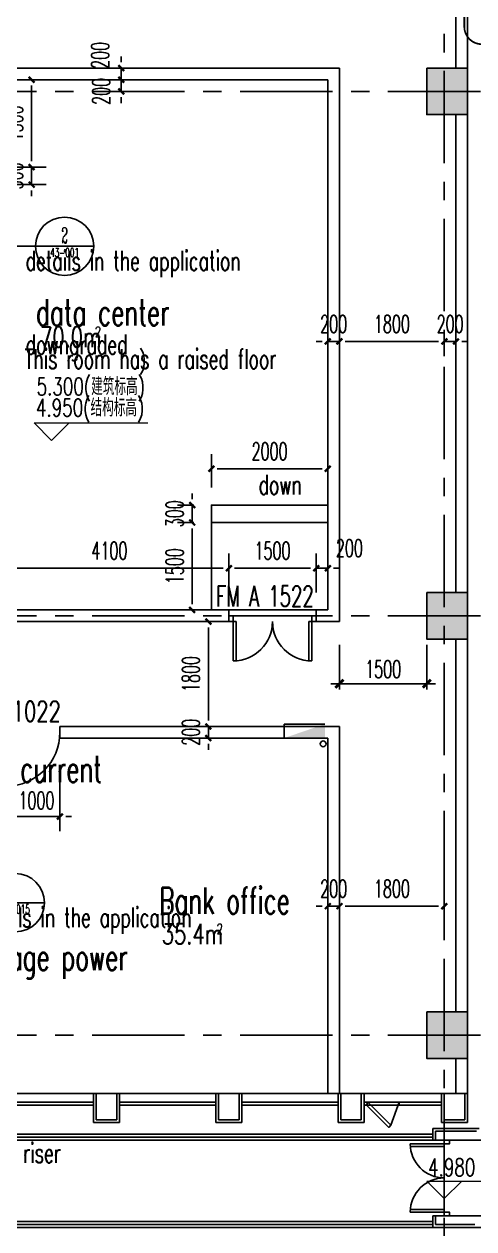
# Model space of a CAD drawing. Extents: x 824790 to 994147, y 4290613 to 4374713.
# Drawn here: x 896695 to 904418, y 4318671 to 4339350 of the extents above; entities that cross this region are included whole.
import ezdxf
from ezdxf.enums import TextEntityAlignment as Align

# ---------------------------------------------------------------- set-up
doc = ezdxf.new("R2010")
doc.units = 0
doc.header["$LTSCALE"] = 1000
doc.header["$MEASUREMENT"] = 0
for name, pattern in [('ACAD_ISO08W100', [36, 24, -3, 6, -3]), ('CENTER', [50.8, 31.75, -6.35, 6.35, -6.35]), ('DASHED', [0.75, 0.5, -0.25]), ('DOTE', [2.42, 2, -0.2, 0.02, -0.2]), ('HIDDEN', [0.375, 0.25, -0.125])]:
    doc.linetypes.add(name, pattern=pattern)
doc.layers.get('0').update_dxf_attribs({"color": 255, "linetype": 'CONTINUOUS'})
for name, color, linetype, lineweight in [('0-消防箱', 7, 'CONTINUOUS', 25), ('A-PUB_TEXT', 7, 'CONTINUOUS', 5), ('A_LEVEL', 135, 'CONTINUOUS', 0)]:
    doc.layers.add(name, color=color, linetype=linetype, lineweight=lineweight)
for name, color, linetype in [('A-AREA-TEXT', 6, 'CONTINUOUS'), ('A-DIM', 201, 'CONTINUOUS'), ('A-DOTE', 8, 'ACAD_ISO08W100'), ('A-FIN-GRAN', 34, 'CONTINUOUS'), ('A-LINE', 254, 'CONTINUOUS'), ('A-NOTE', 150, 'CONTINUOUS'), ('A-TEXT-CN', 31, 'CONTINUOUS'), ('A-WALL', 2, 'CONTINUOUS'), ('A-WINDOW', 4, 'CONTINUOUS'), ('A-WINDOW-TEXT', 93, 'CONTINUOUS'), ('CONCRET', 1, 'CONTINUOUS'), ('DIM_SYMB', 3, 'CONTINUOUS'), ('DOTE', 17, 'DOTE'), ('fa-1', 163, 'CONTINUOUS'), ('HATCH-F252', 252, 'CONTINUOUS'), ('PUB_TEXT', 7, 'CONTINUOUS'), ('S-COLUMN', 1, 'CONTINUOUS'), ('stair', 30, 'CONTINUOUS'), ('WINDOW', 4, 'CONTINUOUS'), ('交通流线', 40, 'DASHED')]:
    doc.layers.add(name, color=color, linetype=linetype)
doc.styles.add('_HZTXT', font='tjromans.shx', dxfattribs={"width": 0.7, "bigfont": 'tjhztxt.shx'})
doc.styles.add('_TCH_DIM', font='SIMPLEX', dxfattribs={"bigfont": 'GBCBIG'})
doc.styles.add('_TCH_LABEL', font='COMPLEX.shx', dxfattribs={"width": 0.6, "bigfont": 'GBCBIG.shx'})
doc.styles.add('DIM_FONT', font='SIMPLEX.shx', dxfattribs={"width": 0.6, "bigfont": 'GBCBIG.shx'})
doc.styles.add('MEN', font='tjromans.shx', dxfattribs={"width": 0.7, "bigfont": 'tjhztxt.shx'})
doc.styles.add('PRC-S', font='TJROMANS.shx', dxfattribs={"width": 0.7, "bigfont": 'hztxt.shx'})
doc.styles.add('TONGJI-FONT', font='simplex.shx')
doc.dimstyles.new('DIM100', dxfattribs={"dimscale": 100, "dimtxt": 3, "dimasz": 0.01, "dimexe": 1, "dimexo": 1, "dimgap": 1, "dimtad": 1, "dimdec": 0, "dimtxsty": 'DIM_FONT', "dimblk1": 'h-_DIMX', "dimblk2": 'h-_DIMX', "dimsah": 1, "dimcen": 0.01, "dimclrd": 256, "dimclre": 256, "dimclrt": 7, "dimadec": 3, "dimazin": 3, "dimtfac": 1, "dimtdec": 0, "dimtix": 1, "dimtmove": 2, "dimatfit": 3, "dimldrblk": 'h-_DIMX', "dimtzin": 5, "dimarcsym": 0})
doc.dimstyles.new('DIMN', dxfattribs={"dimtxt": 300, "dimasz": 100, "dimexe": 250, "dimexo": 300, "dimgap": 150, "dimtad": 1, "dimdec": 0, "dimtxsty": 'DIM_FONT', "dimblk": 'h-_ArchTick', "dimcen": 2.5, "dimclrt": 7, "dimazin": 2, "dimtfac": 1, "dimtdec": 0, "dimtix": 1, "dimtmove": 2, "dimatfit": 3, "dimarcsym": 0})

# ---------------------------------------------------------------- blocks, each defined once
blk = doc.blocks.new('h-wrt')
at = {"layer": 'A-DOTE', "linetype": 'CENTER', "ltscale": 0.05}
for p, q in [((-2536728.9, -1744636.2), (-2536728.9, -1784214.6)), ((-2603736, -1760229), (-2483728.3, -1760229)), ((-2603736, -1769229), (-2483728.3, -1769229)), ((-2603736, -1776429), (-2535091.1, -1776429)), ((-2539774.6, -1778229), (-2483728.3, -1778229)), ((-2539774.6, -1779729), (-2483728.3, -1779729))]:
    blk.add_line(p, q, dxfattribs=at)
blk = doc.blocks.new('h-srgr')
at = {"layer": 'A-LINE', "color": 1}
for p, q in [((602311, 4320295), (583311, 4320295)), ((602311, 4318695), (583311, 4318695))]:
    blk.add_line(p, q, dxfattribs=at)
at = {"layer": 'fa-1'}
for p, q in [((602311, 4320195), (583211, 4320195)), ((602311, 4320245), (583261, 4320245)), ((602311, 4318795), (583211, 4318795)), ((602311, 4318745), (583261, 4318745))]:
    blk.add_line(p, q, dxfattribs=at)
blk = doc.blocks.new('h-D15')
for p, q in [((75, 0), (75, 675)), ((125, 0), (125, 673.145601)), ((1375, 0), (1375, 673.145601)), ((1425, 0), (1425, 675)), ((75, 0), (125, 0)), ((1425, 0), (1375, 0))]:
    blk.add_line(p, q)
for points in [[(75, 0), (0, 0), (0, -100), (75, -100)], [(1425, 0), (1500, 0), (1500, -100), (1425, -100)]]:
    blk.add_lwpolyline(points, close=True)
for centre, start, end in [((75, 0), 0, 90), ((1425, 0), 90, 180)]:
    blk.add_arc(centre, 675, start, end)
blk = doc.blocks.new('h-D10')
for p, q in [((75, 0), (75, 925)), ((125, 0), (125, 923.64766)), ((75, 0), (125, 0))]:
    blk.add_line(p, q)
blk.add_lwpolyline([(75, 0), (0, 0), (0, -100), (75, -100)], close=True)
blk.add_arc((75, 0), 925, 0, 90)
blk = doc.blocks.new('h-ewryer')
at = {"layer": 'A-WINDOW', "ltscale": 0.5}
blk.add_line((366378, 243878), (366234, 243482), dxfattribs=at)
at = {"layer": 'A-WINDOW'}
for p, q in [((366234, 243532), (366234, 243482)), ((366784, 243532), (366784, 243482))]:
    blk.add_line(p, q, dxfattribs=at)
at = {"layer": 'A-WINDOW', "ltscale": 0.5}
blk.add_lwpolyline([(366378, 243878), (366413, 243914), (366802, 243525), (366767, 243489)], close=True, dxfattribs=at)
blk = doc.blocks.new('h-2层裙房幕墙')
at = {"layer": 'A-FIN-GRAN'}
for p, q in [((796486, 4008735), (796486, 4008235)), ((796536, 4008735), (796536, 4008285)), ((796886, 4008285), (796886, 4008735)), ((796936, 4008235), (796936, 4008735)), ((798586, 4008735), (798586, 4008235)), ((798636, 4008735), (798636, 4008285)), ((798986, 4008285), (798986, 4008735)), ((799036, 4008235), (799036, 4008735)), ((800686, 4008735), (800686, 4008235)), ((800736, 4008735), (800736, 4008285)), ((801086, 4008285), (801086, 4008735)), ((801136, 4008235), (801136, 4008735)), ((802461, 4008735), (802461, 4008235)), ((802511, 4008735), (802511, 4008285)), ((802861, 4008285), (802861, 4008735)), ((802911, 4008235), (802911, 4008735)), ((796486, 4008235), (796936, 4008235)), ((796536, 4008285), (796886, 4008285)), ((798586, 4008235), (799036, 4008235)), ((798636, 4008285), (798986, 4008285)), ((800686, 4008235), (801136, 4008235)), ((800736, 4008285), (801086, 4008285)), ((802311, 4007935), (802311, 4008135)), ((802311, 4007935), (802311, 4008135)), ((802311, 4008135), (803111, 4008135)), ((802461, 4008235), (802911, 4008235)), ((802511, 4008285), (802861, 4008285)), ((802311, 4007935), (803111, 4007935)), ((802361, 4007935), (802361, 4008085)), ((802361, 4008085), (803061, 4008085)), ((802311, 4006635), (803086, 4006635)), ((802311, 4006635), (802311, 4006435)), ((802311, 4006635), (802311, 4006435)), ((802361, 4006635), (802361, 4006485)), ((802361, 4006485), (803036, 4006485)), ((802311, 4006435), (803086, 4006435))]:
    blk.add_line(p, q, dxfattribs=at)
at = {"layer": 'WINDOW'}
for p, q in [((783411, 4008735), (802911, 4008735)), ((794836, 4008585), (796486, 4008585)), ((796936, 4008585), (798586, 4008585)), ((799036, 4008585), (800686, 4008585)), ((801136, 4008585), (802461, 4008585)), ((794836, 4008535), (796486, 4008535)), ((796936, 4008535), (798586, 4008535)), ((799036, 4008535), (800686, 4008535)), ((801136, 4008535), (802461, 4008535)), ((802936, 4006635), (839086, 4006635)), ((839086, 4006435), (802936, 4006435))]:
    blk.add_line(p, q, dxfattribs=at)
at = {"layer": 'A-WINDOW', "rotation": 180}
blk.add_blockref('h-ewryer', (1167970, 4252067), dxfattribs=at)
blk = doc.blocks.new('消火栓')
at = {"color": 0}
for p, q in [((50, -240), (50, 0)), ((50, 0), (750, 0))]:
    blk.add_line(p, q, dxfattribs=at)
blk.add_solid([(50, -240), (750, 0), (50, -240), (750, -240)], dxfattribs=at)
blk = doc.blocks.new('h-800zhu')
at = {"layer": 'HATCH-F252'}
for points in [[(-2536329, -1395731), (-2537029, -1395731), (-2537029, -1396531), (-2536329, -1396531)], [(-2536329, -1404731), (-2537029, -1404731), (-2537029, -1405531), (-2536329, -1405531)], [(-2536329, -1411931), (-2537029, -1411931), (-2537029, -1412731), (-2536329, -1412731)]]:
    blk.add_hatch(color=256, dxfattribs=at).paths.add_polyline_path(points)
at = {"layer": 'CONCRET'}
for points in [[(-2537029, -1395731), (-2536329, -1395731), (-2536329, -1396531), (-2537029, -1396531)], [(-2537029, -1404731), (-2536329, -1404731), (-2536329, -1405531), (-2537029, -1405531)], [(-2537029, -1411931), (-2536329, -1411931), (-2536329, -1412731), (-2537029, -1412731)]]:
    blk.add_lwpolyline(points, close=True, dxfattribs=at)
blk = doc.blocks.new('h-_DIMX')
blk.add_line((-150, 0), (150, 0))
at = {"const_width": 50}
blk.add_lwpolyline([(-70, -70), (70, 70)], dxfattribs=at)
blk = doc.blocks.new('*D42')
at = {"layer": 'A-DIM', "lineweight": -2, "transparency": 16777216}
for p, q in [((902110, 4328695), (902110, 4327929)), ((903610, 4328695), (903610, 4327929)), ((903609, 4328029), (902111, 4328029))]:
    blk.add_line(p, q, dxfattribs=at)
at = {"layer": 'A-DIM', "lineweight": -2, "transparency": 16777216, "rotation": 180}
blk.add_blockref('h-_DIMX', (902110, 4328029), dxfattribs=at)
at = {"layer": 'A-DIM', "lineweight": -2, "transparency": 16777216}
blk.add_blockref('h-_DIMX', (903610, 4328029), dxfattribs=at)
at = {"layer": 'A-DIM', "color": 7, "transparency": 16777216, "insert": (902860, 4328279), "char_height": 300, "attachment_point": 5, "style": 'DIM_FONT'}
blk.add_mtext('\\A1;1500', dxfattribs=at)
blk = doc.blocks.new('h-_ArchTick')
at = {"color": 0, "linetype": 'ByBlock', "const_width": 0.4}
blk.add_lwpolyline([(-0.5, -0.5), (0.5, 0.5)], dxfattribs=at)
blk = doc.blocks.new('*D221')
at = {"layer": 'A-DIM', "color": 0, "lineweight": -2, "transparency": 16777216}
for p, q in [((896510, 4338395), (897074, 4338395)), ((896824, 4336995), (896824, 4338295)), ((896510, 4336895), (897074, 4336895))]:
    blk.add_line(p, q, dxfattribs=at)
at = {"layer": 'A-DIM', "color": 0, "lineweight": -2, "transparency": 16777216, "xscale": 100, "yscale": 100, "zscale": 100}
for p, rotation in [((896824, 4338395), 90), ((896824, 4336895), 270)]:
    blk.add_blockref('h-_ArchTick', p, dxfattribs=dict(at, rotation=rotation))
at = {"layer": 'A-DIM', "color": 7, "transparency": 16777216, "insert": (896524, 4337645), "char_height": 300, "attachment_point": 5, "rotation": 90, "style": 'DIM_FONT'}
blk.add_mtext('\\A1;1500', dxfattribs=at)
blk = doc.blocks.new('*D222')
at = {"layer": 'A-DIM', "color": 0, "lineweight": -2, "transparency": 16777216}
for p, q in [((896824, 4336995), (896824, 4337095)), ((896510, 4336895), (897074, 4336895)), ((896824, 4336595), (896824, 4336895)), ((896510, 4336595), (897074, 4336595)), ((896824, 4336495), (896824, 4336395))]:
    blk.add_line(p, q, dxfattribs=at)
at = {"layer": 'A-DIM', "color": 0, "lineweight": -2, "transparency": 16777216, "xscale": 100, "yscale": 100, "zscale": 100}
for p, rotation in [((896824, 4336895), 270), ((896824, 4336595), 90)]:
    blk.add_blockref('h-_ArchTick', p, dxfattribs=dict(at, rotation=rotation))
at = {"layer": 'A-DIM', "color": 7, "transparency": 16777216, "insert": (896524, 4336745), "char_height": 300, "attachment_point": 5, "rotation": 90, "style": 'DIM_FONT'}
blk.add_mtext('\\A1;300', dxfattribs=at)
blk = doc.blocks.new('*D223')
at = {"layer": 'A-DIM', "color": 0, "lineweight": -2, "transparency": 16777216}
for p, q in [((899581, 4331195), (899581, 4331295)), ((899610, 4331095), (899331, 4331095)), ((899581, 4330795), (899581, 4331095)), ((899610, 4330795), (899331, 4330795)), ((899581, 4330695), (899581, 4330595))]:
    blk.add_line(p, q, dxfattribs=at)
at = {"layer": 'A-DIM', "color": 0, "lineweight": -2, "transparency": 16777216, "xscale": 100, "yscale": 100, "zscale": 100}
for p, rotation in [((899581, 4331095), 270), ((899581, 4330795), 90)]:
    blk.add_blockref('h-_ArchTick', p, dxfattribs=dict(at, rotation=rotation))
at = {"layer": 'A-DIM', "color": 7, "transparency": 16777216, "insert": (899281, 4330945), "char_height": 300, "attachment_point": 5, "rotation": 90, "style": 'DIM_FONT'}
blk.add_mtext('\\A1;300', dxfattribs=at)
blk = doc.blocks.new('*D224')
at = {"layer": 'A-DIM', "color": 0, "lineweight": -2, "transparency": 16777216}
for p, q in [((899610, 4330795), (899331, 4330795)), ((899581, 4329395), (899581, 4330695)), ((899610, 4329295), (899331, 4329295))]:
    blk.add_line(p, q, dxfattribs=at)
at = {"layer": 'A-DIM', "color": 0, "lineweight": -2, "transparency": 16777216, "xscale": 100, "yscale": 100, "zscale": 100}
for p, rotation in [((899581, 4330795), 90), ((899581, 4329295), 270)]:
    blk.add_blockref('h-_ArchTick', p, dxfattribs=dict(at, rotation=rotation))
at = {"layer": 'A-DIM', "color": 7, "transparency": 16777216, "insert": (899281, 4330045), "char_height": 300, "attachment_point": 5, "rotation": 90, "style": 'DIM_FONT'}
blk.add_mtext('\\A1;1500', dxfattribs=at)
blk = doc.blocks.new('*D225')
at = {"layer": 'A-DIM', "color": 0, "lineweight": -2, "transparency": 16777216}
for p, q in [((899910, 4331395), (899910, 4331968)), ((901910, 4331395), (901910, 4331968)), ((900010, 4331718), (901810, 4331718))]:
    blk.add_line(p, q, dxfattribs=at)
at = {"layer": 'A-DIM', "color": 0, "lineweight": -2, "transparency": 16777216, "xscale": 100, "yscale": 100, "zscale": 100, "rotation": 180}
blk.add_blockref('h-_ArchTick', (899910, 4331718), dxfattribs=at)
at = {"layer": 'A-DIM', "color": 0, "lineweight": -2, "transparency": 16777216, "xscale": 100, "yscale": 100, "zscale": 100}
blk.add_blockref('h-_ArchTick', (901910, 4331718), dxfattribs=at)
at = {"layer": 'A-DIM', "color": 7, "transparency": 16777216, "insert": (900910, 4332018), "char_height": 300, "attachment_point": 5, "style": 'DIM_FONT'}
blk.add_mtext('\\A1;2000', dxfattribs=at)
blk = doc.blocks.new('*D652')
at = {"layer": 'A-DIM', "color": 0, "lineweight": -2, "transparency": 16777216}
for p, q in [((902110, 4323919), (902110, 4324460)), ((903910, 4323919), (903910, 4324460)), ((902210, 4324210), (903810, 4324210))]:
    blk.add_line(p, q, dxfattribs=at)
at = {"layer": 'A-DIM', "color": 0, "lineweight": -2, "transparency": 16777216, "xscale": 100, "yscale": 100, "zscale": 100, "rotation": 180}
blk.add_blockref('h-_ArchTick', (902110, 4324210), dxfattribs=at)
at = {"layer": 'A-DIM', "color": 0, "lineweight": -2, "transparency": 16777216, "xscale": 100, "yscale": 100, "zscale": 100}
blk.add_blockref('h-_ArchTick', (903910, 4324210), dxfattribs=at)
at = {"layer": 'A-DIM', "color": 7, "transparency": 16777216, "insert": (903010, 4324510), "char_height": 300, "attachment_point": 5, "style": 'DIM_FONT'}
blk.add_mtext('\\A1;1800', dxfattribs=at)
blk = doc.blocks.new('*D653')
at = {"layer": 'A-DIM', "color": 0, "lineweight": -2, "transparency": 16777216}
for p, q in [((901910, 4323919), (901910, 4324460)), ((902110, 4323919), (902110, 4324460)), ((901810, 4324210), (901710, 4324210)), ((901910, 4324210), (902110, 4324210)), ((902210, 4324210), (902310, 4324210))]:
    blk.add_line(p, q, dxfattribs=at)
at = {"layer": 'A-DIM', "color": 0, "lineweight": -2, "transparency": 16777216, "xscale": 100, "yscale": 100, "zscale": 100}
blk.add_blockref('h-_ArchTick', (901910, 4324210), dxfattribs=at)
at = {"layer": 'A-DIM', "color": 0, "lineweight": -2, "transparency": 16777216, "xscale": 100, "yscale": 100, "zscale": 100, "rotation": 180}
blk.add_blockref('h-_ArchTick', (902110, 4324210), dxfattribs=at)
at = {"layer": 'A-DIM', "color": 7, "transparency": 16777216, "insert": (902010, 4324510), "char_height": 300, "attachment_point": 5, "style": 'DIM_FONT'}
blk.add_mtext('\\A1;200', dxfattribs=at)
blk = doc.blocks.new('*D654')
at = {"layer": 'A-DIM', "color": 0, "lineweight": -2, "transparency": 16777216}
for p, q in [((899698, 4329095), (899609, 4329095)), ((899859, 4327395), (899859, 4328995)), ((899698, 4327295), (899609, 4327295))]:
    blk.add_line(p, q, dxfattribs=at)
at = {"layer": 'A-DIM', "color": 0, "lineweight": -2, "transparency": 16777216, "xscale": 100, "yscale": 100, "zscale": 100}
for p, rotation in [((899859, 4329095), 90), ((899859, 4327295), 270)]:
    blk.add_blockref('h-_ArchTick', p, dxfattribs=dict(at, rotation=rotation))
at = {"layer": 'A-DIM', "color": 7, "transparency": 16777216, "insert": (899559, 4328195), "char_height": 300, "attachment_point": 5, "rotation": 90, "style": 'DIM_FONT'}
blk.add_mtext('\\A1;1800', dxfattribs=at)
blk = doc.blocks.new('*D655')
at = {"layer": 'A-DIM', "color": 0, "lineweight": -2, "transparency": 16777216}
for p, q in [((899859, 4327395), (899859, 4327495)), ((899698, 4327295), (899609, 4327295)), ((899859, 4327095), (899859, 4327295)), ((899698, 4327095), (899609, 4327095)), ((899859, 4326995), (899859, 4326895))]:
    blk.add_line(p, q, dxfattribs=at)
at = {"layer": 'A-DIM', "color": 0, "lineweight": -2, "transparency": 16777216, "xscale": 100, "yscale": 100, "zscale": 100}
for p, rotation in [((899859, 4327295), 270), ((899859, 4327095), 90)]:
    blk.add_blockref('h-_ArchTick', p, dxfattribs=dict(at, rotation=rotation))
at = {"layer": 'A-DIM', "color": 7, "transparency": 16777216, "insert": (899559, 4327195), "char_height": 300, "attachment_point": 5, "rotation": 90, "style": 'DIM_FONT'}
blk.add_mtext('\\A1;200', dxfattribs=at)
blk = doc.blocks.new('*D698')
at = {"layer": 'A-DIM', "color": 0, "lineweight": -2, "transparency": 16777216}
for p, q in [((896310, 4326473), (896310, 4325498)), ((897310, 4326473), (897310, 4325498)), ((896210, 4325748), (896110, 4325748)), ((896310, 4325748), (897310, 4325748)), ((897410, 4325748), (897510, 4325748))]:
    blk.add_line(p, q, dxfattribs=at)
at = {"layer": 'A-DIM', "color": 0, "lineweight": -2, "transparency": 16777216, "xscale": 100, "yscale": 100, "zscale": 100}
blk.add_blockref('h-_ArchTick', (896310, 4325748), dxfattribs=at)
at = {"layer": 'A-DIM', "color": 0, "lineweight": -2, "transparency": 16777216, "xscale": 100, "yscale": 100, "zscale": 100, "rotation": 180}
blk.add_blockref('h-_ArchTick', (897310, 4325748), dxfattribs=at)
at = {"layer": 'A-DIM', "color": 7, "transparency": 16777216, "insert": (896907, 4326023), "char_height": 300, "attachment_point": 5, "style": 'DIM_FONT'}
blk.add_mtext('\\A1;1000', dxfattribs=at)
blk = doc.blocks.new('*D700')
at = {"layer": 'A-DIM', "color": 0, "lineweight": -2, "transparency": 16777216}
for p, q in [((901710, 4329595), (901710, 4330261)), ((901910, 4329595), (901910, 4330261)), ((901610, 4330011), (901510, 4330011)), ((901710, 4330011), (901910, 4330011)), ((902010, 4330011), (902110, 4330011))]:
    blk.add_line(p, q, dxfattribs=at)
at = {"layer": 'A-DIM', "color": 0, "lineweight": -2, "transparency": 16777216, "xscale": 100, "yscale": 100, "zscale": 100}
blk.add_blockref('h-_ArchTick', (901710, 4330011), dxfattribs=at)
at = {"layer": 'A-DIM', "color": 0, "lineweight": -2, "transparency": 16777216, "xscale": 100, "yscale": 100, "zscale": 100, "rotation": 180}
blk.add_blockref('h-_ArchTick', (901910, 4330011), dxfattribs=at)
at = {"layer": 'A-DIM', "color": 7, "transparency": 16777216, "insert": (902280, 4330356), "char_height": 300, "attachment_point": 5, "style": 'DIM_FONT'}
blk.add_mtext('\\A1;200', dxfattribs=at)
blk = doc.blocks.new('*D701')
at = {"layer": 'A-DIM', "color": 0, "lineweight": -2, "transparency": 16777216}
for p, q in [((900210, 4329595), (900210, 4330261)), ((901710, 4329595), (901710, 4330261)), ((900310, 4330011), (901610, 4330011))]:
    blk.add_line(p, q, dxfattribs=at)
at = {"layer": 'A-DIM', "color": 0, "lineweight": -2, "transparency": 16777216, "xscale": 100, "yscale": 100, "zscale": 100, "rotation": 180}
blk.add_blockref('h-_ArchTick', (900210, 4330011), dxfattribs=at)
at = {"layer": 'A-DIM', "color": 0, "lineweight": -2, "transparency": 16777216, "xscale": 100, "yscale": 100, "zscale": 100}
blk.add_blockref('h-_ArchTick', (901710, 4330011), dxfattribs=at)
at = {"layer": 'A-DIM', "color": 7, "transparency": 16777216, "insert": (900960, 4330311), "char_height": 300, "attachment_point": 5, "style": 'DIM_FONT'}
blk.add_mtext('\\A1;1500', dxfattribs=at)
blk = doc.blocks.new('*D702')
at = {"layer": 'A-DIM', "color": 0, "lineweight": -2, "transparency": 16777216}
for p, q in [((896110, 4329595), (896110, 4330261)), ((900210, 4329595), (900210, 4330261)), ((896210, 4330011), (900110, 4330011))]:
    blk.add_line(p, q, dxfattribs=at)
at = {"layer": 'A-DIM', "color": 0, "lineweight": -2, "transparency": 16777216, "xscale": 100, "yscale": 100, "zscale": 100, "rotation": 180}
blk.add_blockref('h-_ArchTick', (896110, 4330011), dxfattribs=at)
at = {"layer": 'A-DIM', "color": 0, "lineweight": -2, "transparency": 16777216, "xscale": 100, "yscale": 100, "zscale": 100}
blk.add_blockref('h-_ArchTick', (900210, 4330011), dxfattribs=at)
at = {"layer": 'A-DIM', "color": 7, "transparency": 16777216, "insert": (898160, 4330311), "char_height": 300, "attachment_point": 5, "style": 'DIM_FONT'}
blk.add_mtext('\\A1;4100', dxfattribs=at)
blk = doc.blocks.new('*D704')
at = {"layer": 'A-DIM', "color": 0, "lineweight": -2, "transparency": 16777216}
for p, q in [((901810, 4333903), (901710, 4333903)), ((901910, 4334032), (901910, 4333653)), ((901910, 4333903), (902110, 4333903)), ((902110, 4334032), (902110, 4333653)), ((902210, 4333903), (902310, 4333903))]:
    blk.add_line(p, q, dxfattribs=at)
at = {"layer": 'A-DIM', "color": 0, "lineweight": -2, "transparency": 16777216, "xscale": 100, "yscale": 100, "zscale": 100}
blk.add_blockref('h-_ArchTick', (901910, 4333903), dxfattribs=at)
at = {"layer": 'A-DIM', "color": 0, "lineweight": -2, "transparency": 16777216, "xscale": 100, "yscale": 100, "zscale": 100, "rotation": 180}
blk.add_blockref('h-_ArchTick', (902110, 4333903), dxfattribs=at)
at = {"layer": 'A-DIM', "color": 7, "transparency": 16777216, "insert": (902010, 4334203), "char_height": 300, "attachment_point": 5, "style": 'DIM_FONT'}
blk.add_mtext('\\A1;200', dxfattribs=at)
blk = doc.blocks.new('*D705')
at = {"layer": 'A-DIM', "color": 0, "lineweight": -2, "transparency": 16777216}
for p, q in [((902110, 4334032), (902110, 4333653)), ((902210, 4333903), (903810, 4333903)), ((903910, 4334032), (903910, 4333653))]:
    blk.add_line(p, q, dxfattribs=at)
at = {"layer": 'A-DIM', "color": 0, "lineweight": -2, "transparency": 16777216, "xscale": 100, "yscale": 100, "zscale": 100, "rotation": 180}
blk.add_blockref('h-_ArchTick', (902110, 4333903), dxfattribs=at)
at = {"layer": 'A-DIM', "color": 0, "lineweight": -2, "transparency": 16777216, "xscale": 100, "yscale": 100, "zscale": 100}
blk.add_blockref('h-_ArchTick', (903910, 4333903), dxfattribs=at)
at = {"layer": 'A-DIM', "color": 7, "transparency": 16777216, "insert": (903010, 4334203), "char_height": 300, "attachment_point": 5, "style": 'DIM_FONT'}
blk.add_mtext('\\A1;1800', dxfattribs=at)
blk = doc.blocks.new('*D706')
at = {"layer": 'A-DIM', "color": 0, "lineweight": -2, "transparency": 16777216}
for p, q in [((903810, 4333903), (903710, 4333903)), ((903910, 4334032), (903910, 4333653)), ((903910, 4333903), (904110, 4333903)), ((904110, 4334032), (904110, 4333653)), ((904210, 4333903), (904310, 4333903))]:
    blk.add_line(p, q, dxfattribs=at)
at = {"layer": 'A-DIM', "color": 0, "lineweight": -2, "transparency": 16777216, "xscale": 100, "yscale": 100, "zscale": 100}
blk.add_blockref('h-_ArchTick', (903910, 4333903), dxfattribs=at)
at = {"layer": 'A-DIM', "color": 0, "lineweight": -2, "transparency": 16777216, "xscale": 100, "yscale": 100, "zscale": 100, "rotation": 180}
blk.add_blockref('h-_ArchTick', (904110, 4333903), dxfattribs=at)
at = {"layer": 'A-DIM', "color": 7, "transparency": 16777216, "insert": (904010, 4334203), "char_height": 300, "attachment_point": 5, "style": 'DIM_FONT'}
blk.add_mtext('\\A1;200', dxfattribs=at)
blk = doc.blocks.new('*D707')
at = {"layer": 'A-DIM', "color": 0, "lineweight": -2, "transparency": 16777216}
for p, q in [((898363, 4338695), (898363, 4338795)), ((898484, 4338595), (898113, 4338595)), ((898363, 4338395), (898363, 4338595)), ((898484, 4338395), (898113, 4338395)), ((898363, 4338295), (898363, 4338195))]:
    blk.add_line(p, q, dxfattribs=at)
at = {"layer": 'A-DIM', "color": 0, "lineweight": -2, "transparency": 16777216, "xscale": 100, "yscale": 100, "zscale": 100}
for p, rotation in [((898363, 4338595), 270), ((898363, 4338395), 90)]:
    blk.add_blockref('h-_ArchTick', p, dxfattribs=dict(at, rotation=rotation))
at = {"layer": 'A-DIM', "color": 7, "transparency": 16777216, "insert": (898000, 4338813), "char_height": 300, "attachment_point": 5, "rotation": 90, "style": 'DIM_FONT'}
blk.add_mtext('\\A1;200', dxfattribs=at)
blk = doc.blocks.new('*D708')
at = {"layer": 'A-DIM', "color": 0, "lineweight": -2, "transparency": 16777216}
for p, q in [((898363, 4338495), (898363, 4338595)), ((898484, 4338395), (898113, 4338395)), ((898363, 4338195), (898363, 4338395)), ((898484, 4338195), (898113, 4338195)), ((898363, 4338095), (898363, 4337995))]:
    blk.add_line(p, q, dxfattribs=at)
at = {"layer": 'A-DIM', "color": 0, "lineweight": -2, "transparency": 16777216, "xscale": 100, "yscale": 100, "zscale": 100}
for p, rotation in [((898363, 4338395), 270), ((898363, 4338195), 90)]:
    blk.add_blockref('h-_ArchTick', p, dxfattribs=dict(at, rotation=rotation))
at = {"layer": 'A-DIM', "color": 7, "transparency": 16777216, "insert": (898018, 4338195), "char_height": 300, "attachment_point": 5, "rotation": 90, "style": 'DIM_FONT'}
blk.add_mtext('\\A1;200', dxfattribs=at)

msp = doc.modelspace()

# ---------------------------------------------------------------- linework, layer by layer
at = {"layer": '0-消防箱'}
msp.add_circle((901829.3, 4326995.4), 50, dxfattribs=at)
at = {"layer": 'A-LINE'}
for p, q in [((900209.9, 4329295.4), (901709.9, 4329295.4)), ((900209.9, 4329195.4), (901709.9, 4329195.4)), ((903909.9, 4320195.4), (903909.9, 4318895.4))]:
    msp.add_line(p, q, dxfattribs=at)
at = {"layer": 'A-NOTE'}
for p, q in [((895832.7, 4335537.2), (896889.4, 4335537.2)), ((897889.4, 4335537.2), (896889.4, 4335537.2)), ((897045.3, 4324268.1), (896045.3, 4324268.1))]:
    msp.add_line(p, q, dxfattribs=at)
at = {"layer": 'A-NOTE', "linetype": 'HIDDEN', "const_width": 30, "elevation": 0}
msp.add_lwpolyline([(904553.6, 4348423.7), (908914.2, 4348423.7, -0.4142136), (909214.2, 4348123.7), (909214.2, 4339355.4, -0.3812248), (908914.2, 4339005.4), (904553.6, 4339005.4, -0.4142136), (904253.6, 4339305.4), (904253.6, 4348123.7, -0.4142136)], format="xyb", close=True, dxfattribs=at)
at = {"layer": 'A-NOTE'}
for centre in [(897389.4, 4335537.2), (896545.3, 4324268.1)]:
    msp.add_circle(centre, 500, dxfattribs=at)
at = {"layer": 'A-WALL'}
for p, q in [((904309.9, 4320995.4), (904309.9, 4346795.4)), ((904109.9, 4338595.4), (904109.9, 4340395.4)), ((896009.9, 4338595.4), (902109.9, 4338595.4)), ((902109.9, 4329095.4), (902109.9, 4338595.4)), ((896009.9, 4338395.4), (901909.9, 4338395.4)), ((901909.9, 4329295.4), (901909.9, 4338395.4)), ((904109.9, 4329595.4), (904109.9, 4337795.4)), ((894209.9, 4329295.4), (900209.9, 4329295.4)), ((900209.9, 4329095.4), (900209.9, 4329295.4)), ((901709.9, 4329295.4), (901709.9, 4329095.4)), ((901709.9, 4329295.4), (901909.9, 4329295.4)), ((896109.9, 4329095.4), (900209.9, 4329095.4)), ((901709.9, 4329095.4), (902109.9, 4329095.4)), ((904109.9, 4322395.4), (904109.9, 4328795.4)), ((897309.9, 4327095.4), (897309.9, 4327295.4)), ((897309.9, 4327295.4), (902109.9, 4327295.4)), ((902109.9, 4320995.4), (902109.9, 4327295.4)), ((897309.9, 4327095.4), (899909.9, 4327095.4)), ((897334.9, 4327095.4), (901909.9, 4327095.4)), ((900109.9, 4327095.4), (897334.9, 4327095.4)), ((901909.9, 4320995.4), (901909.9, 4327095.4)), ((904109.9, 4320995.4), (904109.9, 4321595.4)), ((904110.4, 4320995.4), (904309.9, 4320995.4))]:
    msp.add_line(p, q, dxfattribs=at)
at = {"layer": 'A_LEVEL'}
for points in [[(897466.7, 4332503.5), (897166.7, 4332203.5), (896866.7, 4332503.5), (898817, 4332503.5)], [(904209.9, 4319491.4), (903909.9, 4319191.4), (903609.9, 4319491.4), (904943.6, 4319491.4)]]:
    msp.add_lwpolyline(points, dxfattribs=at)
at = {"layer": 'DIM_SYMB'}
msp.add_lwpolyline([(900894.9, 4331203, 0, 0, 0), (900894.9, 4330611.2, 80, 0, 0), (900894.9, 4330311.2, 0, 0, 0)], format="xyseb", dxfattribs=at)
at = {"layer": 'stair', "color": 30}
msp.add_line((899909.9, 4330795.4), (901909.9, 4330795.4), dxfattribs=at)
msp.add_lwpolyline([(899909.9, 4329295.4), (899909.9, 4331095.4), (901909.9, 4331095.4)], dxfattribs=at)

# ---------------------------------------------------------------- block references
at = {"layer": '0-消防箱'}
msp.add_blockref('消火栓', (901109.9, 4327335.4), dxfattribs=at)
at = {"layer": 'A-WINDOW'}
msp.add_blockref('h-2层裙房幕墙', (101399, 312260.4), dxfattribs=at)
at = {"layer": 'A-WINDOW', "xscale": -1, "rotation": 180}
for name, p in [('h-D15', (900209.9, 4329095.4)), ('h-D10', (896309.9, 4327195.4))]:
    msp.add_blockref(name, p, dxfattribs=at)
at = {"layer": 'A-WINDOW', "xscale": 0.866666667163372, "yscale": 0.866666667163372, "zscale": 0.866666667163372, "rotation": 90}
msp.add_blockref('h-D15', (903909.9, 4318895.4), dxfattribs=at)
at = {"layer": 'DOTE'}
msp.add_blockref('h-wrt', (3440638.8, 6098424.3), dxfattribs=at)
at = {"layer": 'S-COLUMN'}
msp.add_blockref('h-800zhu', (3440638.8, 5734326.8), dxfattribs=at)
at = {"layer": '交通流线'}
msp.add_blockref('h-srgr', (301399, 0), dxfattribs=at)

# ---------------------------------------------------------------- texts
at = {"layer": 'A-AREA-TEXT', "style": '_HZTXT', "width": 0.7}
for s, height, p in [('70.0m', 350, (896970, 4333806.5)), ('2', 175, (897912.3, 4333981.5)), ('35.4m', 350, (899059.8, 4323558)), ('2', 175, (900002.1, 4323733))]:
    msp.add_text(s, height=height, dxfattribs=at).set_placement(p)
at = {"layer": 'A-NOTE', "style": 'TONGJI-FONT', "width": 0.65}
for p in [(896041.3, 4335119.4), (895197.3, 4323850.3)]:
    msp.add_text('See details in the application', height=337.589, dxfattribs=at).set_placement(p)
at = {"layer": 'A-NOTE', "color": 7}
for s, height, style, width, p in [('This room has a raised floor', 337.589, 'TONGJI-FONT', 0.65, (896702.3, 4333434.7, -0.3)), (')', 297.5, '_TCH_DIM', 0.705882, (898668.2, 4333434.7, -0.3))]:
    msp.add_text(s, height=height, dxfattribs=dict(at, style=style, width=width)).set_placement(p)
at = {"layer": 'A-PUB_TEXT', "style": '_TCH_LABEL'}
for s, height, p, p2 in [('2', 268.3, (897335.7, 4335590.9), (897443, 4335590.9)), ('43-001', 151.74, (897140.1, 4335355.1), (897638.7, 4335355.1)), ('41-015', 155.45, (896298.8, 4324081.5), (896791.8, 4324081.5))]:
    msp.add_text(s, height=height, dxfattribs=at).set_placement(p, p2, align=Align.FIT)
at = {"layer": 'A-TEXT-CN', "style": 'TONGJI-FONT', "width": 0.65}
for s, p in [('data center', (896899, 4334176.8)), ('weak current', (895475.7, 4326338.9)), ('Bank office', (899013.1, 4324079.9)), ('high-voltage power', (894600.7, 4323110.1))]:
    msp.add_text(s, height=450, dxfattribs=at).set_placement(p)
at = {"layer": 'A-WINDOW-TEXT'}
for s, style, width, p in [('FM A 1522', 'TONGJI-FONT', 0.65, (899990.5, 4329356.3)), ('M1022', 'PRC-S', 0.7, (896232.6, 4327378.6))]:
    msp.add_text(s, height=350, dxfattribs=dict(at, style=style, width=width)).set_placement(p)
at = {"layer": 'A_LEVEL', "style": 'MEN', "width": 0.7}
for tag, p in [('5.300(建筑标高)', (898770.7, 4332980, -0.3)), ('4.950(结构标高)', (898759.1, 4332615.7, -0.3)), ('4.980', (904442.7, 4319576.6, -0.3))]:
    msp.add_attdef(tag, text='1', height=300, dxfattribs=at).set_placement(p, align=Align.RIGHT)
at = {"layer": 'DIM_SYMB', "color": 7, "style": 'TONGJI-FONT', "width": 0.65}
msp.add_text('down', height=337.59, dxfattribs=at).set_placement((900720, 4331275.2))
at = {"layer": 'PUB_TEXT', "style": 'TONGJI-FONT', "width": 0.65}
for s, p in [('This area has been downgraded', (893693.5, 4333682.4)), ('Rainwater riser', (895107.4, 4319804.7))]:
    msp.add_text(s, height=337.589, dxfattribs=at).set_placement(p)

# ---------------------------------------------------------------- dimensions: what is measured, and where the dimension line sits
at = {"layer": 'A-DIM'}
for base, p1, p2, angle, picture, middle in [((898362.8, 4338595.4), (898784, 4338395.4), (898784, 4338595.4), 90, '*D707', (897999.8, 4338812.9)), ((898362.8, 4338395.4), (898784, 4338195.4), (898784, 4338395.4), 90, '*D708', (898017.8, 4338195.4)), ((901909.9, 4330010.8), (901709.9, 4329295.4), (901909.9, 4329295.4), 0, '*D700', (902279.9, 4330355.8)), ((897309.9, 4325747.9), (896309.9, 4326772.6), (897309.9, 4326772.6), 0, '*D698', (896907.3, 4326022.9))]:
    dim = msp.add_linear_dim(base=base, p1=p1, p2=p2, angle=angle, dimstyle='DIMN', dxfattribs=at)
    dim.commit()
    dim.dimension.update_dxf_attribs({"geometry": picture, "text_midpoint": middle, "dimtype": 129})
for p1, p2, distance, dimstyle, picture, middle in [((896209.9, 4336895.4), (896209.9, 4338395.4), -613.7, 'DIMN', '*D221', (896523.5, 4337645.4)), ((896209.9, 4336595.4), (896209.9, 4336895.4), -613.7, 'DIMN', '*D222', (896523.5, 4336745.4)), ((901909.9, 4334332.2), (902109.9, 4334332.2), -429, 'DIMN', '*D704', (902009.9, 4334203.3)), ((902109.9, 4334332.2), (903909.9, 4334332.2), -429, 'DIMN', '*D705', (903009.9, 4334203.3)), ((903909.9, 4334332.2), (904109.9, 4334332.2), -429, 'DIMN', '*D706', (904009.9, 4334203.3)), ((899909.9, 4331095.4), (901909.9, 4331095.4), 622.4, 'DIMN', '*D225', (900909.9, 4332017.7)), ((899909.9, 4330795.4), (899909.9, 4331095.4), 328.4, 'DIMN', '*D223', (899281.5, 4330945.4)), ((899909.9, 4329295.4), (899909.9, 4330795.4), 328.4, 'DIMN', '*D224', (899281.5, 4330045.4)), ((896109.9, 4329295.4), (900209.9, 4329295.4), 715.4, 'DIMN', '*D702', (898159.9, 4330310.8)), ((900209.9, 4329295.4), (901709.9, 4329295.4), 715.4, 'DIMN', '*D701', (900959.9, 4330310.8)), ((899998.2, 4327295.4), (899998.2, 4329095.4), 138.7, 'DIMN', '*D654', (899559.5, 4328195.4)), ((903609.9, 4328795.4), (902109.9, 4328795.4), 766.7, 'DIM100', '*D42', (902859.9, 4328278.7)), ((899998.2, 4327095.4), (899998.2, 4327295.4), 138.7, 'DIMN', '*D655', (899559.5, 4327195.4)), ((901909.9, 4323619.5), (902109.9, 4323619.5), 590.9, 'DIMN', '*D653', (902009.9, 4324510.4)), ((902109.9, 4323619.5), (903909.9, 4323619.5), 590.9, 'DIMN', '*D652', (903009.9, 4324510.4))]:
    dim = msp.add_aligned_dim(p1=p1, p2=p2, distance=distance, dimstyle=dimstyle, dxfattribs=at)
    dim.commit()
    dim.dimension.update_dxf_attribs({"geometry": picture, "text_midpoint": middle})

doc.saveas('drawing.dxf')
